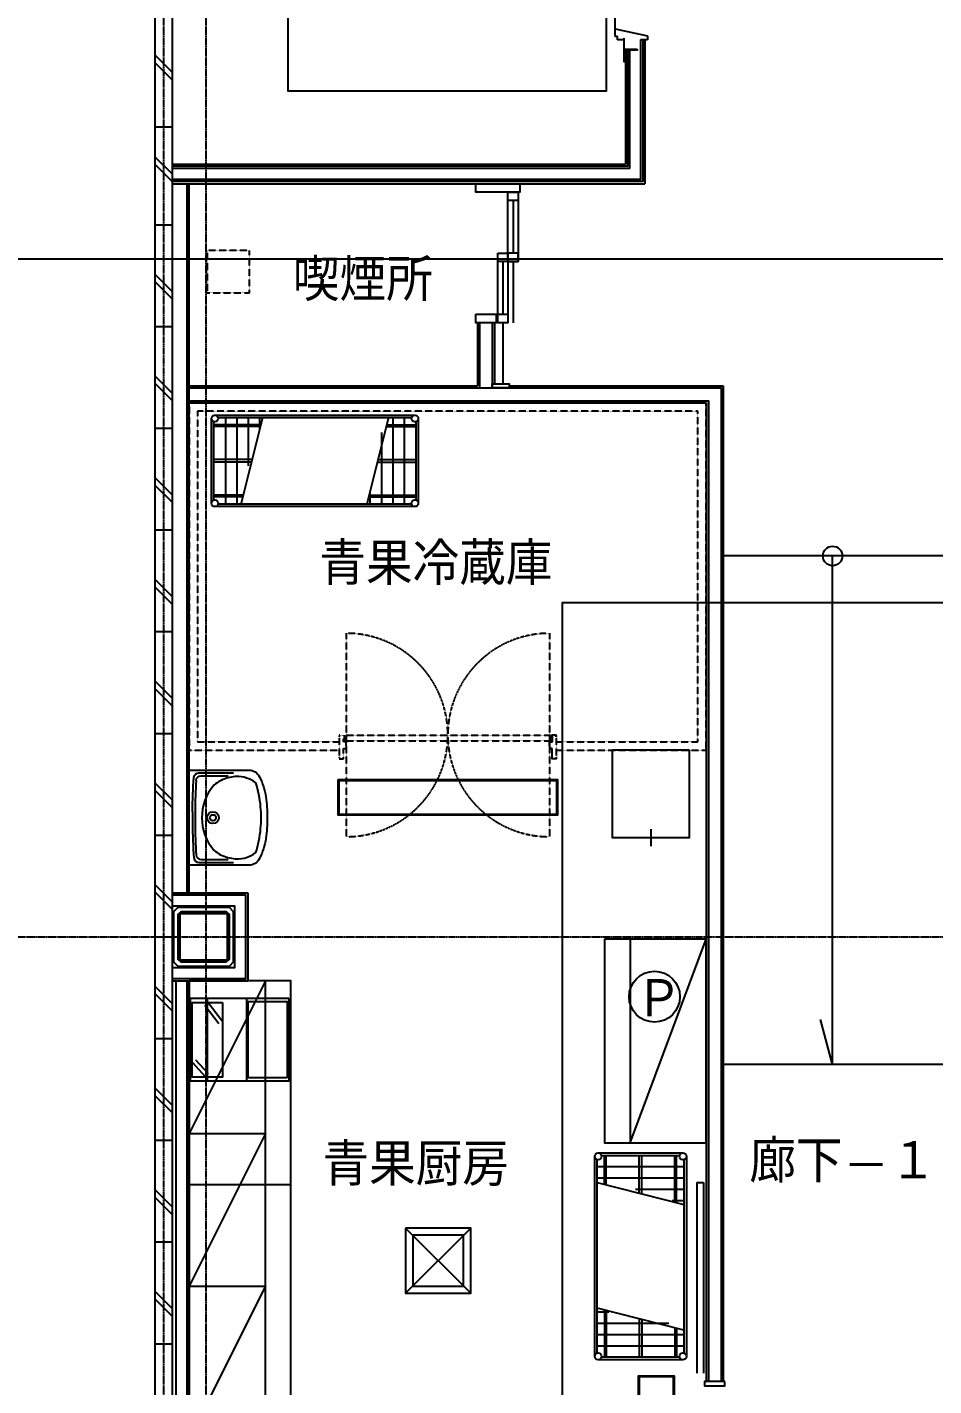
# Model space of a CAD drawing. Header units: millimetres. Extents: x 0 to 84100, y 0 to 59400.
# Drawn here: x 14959 to 20307, y 26177 to 34191 of the extents above; entities that cross this region are included whole.
import ezdxf
from ezdxf.enums import TextEntityAlignment as Align

# ---------------------------------------------------------------- set-up
doc = ezdxf.new("R2010")
doc.units = ezdxf.units.MM
doc.header["$LTSCALE"] = 0.2
doc.linetypes.add('CENTER', pattern=[50.8, 31.75, -6.35, 6.35, -6.35])
doc.linetypes.add('HIDDEN', pattern=[9.525, 6.35, -3.175])
doc.layers.get('Defpoints').update_dxf_attribs({"color": 5})
for name, color, linetype in [('A_什器', 9, 'HIDDEN'), ('A_室名', 8, 'Continuous'), ('A_建築', 8, 'Continuous')]:
    doc.layers.add(name, color=color, linetype=linetype)
doc.layers.add('A_通芯', color=8, linetype='CENTER', plot=False)
doc.styles.get("Standard").update_dxf_attribs({"font": 'simplex.shx', "width": 0.8, "bigfont": 'extfont2.shx'})

msp = doc.modelspace()

# ---------------------------------------------------------------- linework, layer by layer
at = {"layer": 'A_什器'}
for p, q in [((16840.29, 30615.38), (16840.29, 29415.38)), ((18040.29, 30615.38), (18040.29, 29415.38)), ((16830.29, 30015.38), (18050.29, 30015.38)), ((16830.29, 30015.38), (16830.29, 29980.38)), ((16830.29, 29980.38), (18050.29, 29980.38))]:
    msp.add_line(p, q, dxfattribs=at)
for points in [[(16271.03, 32623.85), (16271.03, 32873.85), (16021.03, 32873.85), (16021.03, 32623.85)], [(16800.29, 29884.88), (16800.29, 29874.88), (16825.29, 29874.88), (16825.29, 29935.38), (16840.29, 29935.38), (16840.29, 29975.38), (16825.29, 29975.38), (16825.29, 30015.38), (16800.29, 30015.38), (16800.29, 30005.38)], [(18080.29, 29884.88), (18080.29, 29874.88), (18055.29, 29874.88), (18055.3, 29935.38), (18040.29, 29935.38), (18040.29, 29975.38), (18055.29, 29975.38), (18055.29, 30015.38), (18080.29, 30015.38), (18080.29, 30005.38)]]:
    msp.add_lwpolyline(points, close=True, dxfattribs=at)
for points in [[(18080.29, 29925.38), (18964.8, 29925.38), (18964.8, 31975), (15914.81, 31975), (15914.81, 29925.38), (16800.29, 29925.38)], [(18080.29, 29975.38), (18914.8, 29975.38), (18914.8, 31925), (15964.81, 31925), (15964.81, 29975.38), (16800.29, 29975.38)]]:
    msp.add_lwpolyline(points, dxfattribs=at)
at = {"layer": 'A_什器', "linetype": 'Continuous'}
for points in [[(16063.12, 31902.33), (17246.12, 31902.33)], [(16046.12, 31382.33), (16046.12, 31882.33)], [(16061.12, 31401.7), (16061.12, 31862.97)], [(16336.94, 31845.18), (16061.12, 31845.18)], [(16333.92, 31835.18), (16061.12, 31835.18)], [(16085.49, 31887.33), (17226.76, 31887.33)], [(16128.12, 31887.33), (16128.12, 31377.33)], [(16195.12, 31887.33), (16195.12, 31377.33)], [(16221.12, 31377.33), (16349.66, 31887.33)], [(16262.12, 31887.33), (16262.12, 31603.22)], [(16329.12, 31887.33), (16329.12, 31819.28)], [(17091.12, 31887.33), (16962.59, 31377.33)], [(17075.39, 31835.18), (17251.12, 31835.18)], [(17078.4, 31845.18), (17251.12, 31845.18)], [(17117.12, 31377.33), (17117.12, 31887.33)], [(17184.12, 31377.33), (17184.12, 31887.33)], [(17251.12, 31862.97), (17251.12, 31401.7)], [(17266.12, 31882.33), (17266.12, 31382.33)], [(17050.12, 31377.33), (17050.12, 31799.45)], [(16287.65, 31639.83), (16061.12, 31639.83)], [(16283.13, 31624.83), (16061.12, 31624.83)], [(17024.59, 31624.83), (17251.12, 31624.83)], [(17029.12, 31639.83), (17251.12, 31639.83)], [(16236.86, 31429.48), (16061.12, 31429.48)], [(16233.84, 31419.48), (16061.12, 31419.48)], [(16975.31, 31419.48), (17251.12, 31419.48)], [(16978.32, 31429.48), (17251.12, 31429.48)], [(16983.12, 31377.33), (16983.12, 31445.39)], [(17246.12, 31362.33), (16063.12, 31362.33)], [(17226.76, 31377.33), (16085.49, 31377.33)], [(18637.3, 29460.38), (18637.3, 29360.38)], [(18514.8, 28810.38), (18514.8, 27610.38), (18964.8, 28810.38)], [(16364.8, 25865), (16364.8, 28565), (15914.8, 27665), (16364.8, 27665), (15914.8, 26765), (16364.8, 26765), (15914.8, 25865), (16514.8, 25865)], [(16022.14, 27973.99), (16022.14, 28463.99)], [(16252.13, 28463.99), (16252.13, 27973.99)], [(16006.96, 28422.6), (16088.89, 28314.24)], [(16026.9, 28437.68), (16108.83, 28329.31)], [(15934.39, 28083.52), (16008.4, 28001.59)], [(15952.95, 28100.28), (16026.95, 28018.35)], [(18307.07, 26350.46), (18307.07, 27533.46)], [(18322.07, 26369.82), (18322.07, 27511.09)], [(18327.07, 27550.46), (18827.07, 27550.46)], [(18346.43, 27535.46), (18807.7, 27535.46)], [(18364.22, 27362.74), (18364.22, 27535.46)], [(18374.22, 27359.72), (18374.22, 27535.46)], [(18569.57, 27313.45), (18569.57, 27535.46)], [(18584.57, 27308.93), (18584.57, 27535.46)], [(18779.92, 27262.66), (18779.92, 27535.46)], [(18789.92, 27259.64), (18789.92, 27535.46)], [(18832.07, 27511.09), (18832.07, 26369.82)], [(18847.07, 27533.46), (18847.07, 26350.46)], [(18832.07, 27468.46), (18322.07, 27468.46)], [(15914.8, 27365), (16514.8, 27365)], [(18832.07, 27401.46), (18322.07, 27401.46)], [(18322.07, 27375.46), (18832.07, 27246.92)], [(18832.07, 27334.46), (18547.95, 27334.46)], [(18832.07, 27267.46), (18764.01, 27267.46)], [(17191.09, 27107.16), (17575.09, 26723.16)], [(17575.09, 27107.16), (17191.09, 26723.16)], [(18832.07, 26505.46), (18322.07, 26633.99)], [(18322.07, 26613.46), (18390.12, 26613.46)], [(18364.22, 26621.27), (18364.22, 26345.46)], [(18374.22, 26618.26), (18374.22, 26345.46)], [(18322.07, 26546.46), (18744.18, 26546.46)], [(18569.57, 26571.99), (18569.57, 26345.46)], [(18584.57, 26567.46), (18584.57, 26345.46)], [(18322.07, 26479.46), (18832.07, 26479.46)], [(18779.92, 26521.19), (18779.92, 26345.46)], [(18789.92, 26518.17), (18789.92, 26345.46)], [(18322.07, 26412.46), (18832.07, 26412.46)], [(18827.07, 26330.46), (18327.07, 26330.46)], [(18807.7, 26345.46), (18346.43, 26345.46)]]:
    msp.add_lwpolyline(points, dxfattribs=at)
for points in [[(18864.8, 29925.38), (18409.8, 29925.38), (18409.8, 29410.38), (18864.8, 29410.38)], [(18364.8, 28810.38), (18364.8, 27610.38), (18964.8, 27610.38), (18964.8, 28810.38)], [(15914.8, 24665), (16514.8, 24665), (16514.8, 28565), (15914.8, 28565)], [(16502.13, 28463.99), (16502.13, 27973.99), (15922.14, 27973.99), (15922.14, 28463.99)], [(16112.14, 28438.07), (16112.14, 27998.08), (15932.14, 27998.08), (15932.14, 28438.07)], [(16492.13, 27993.99), (16262.14, 27993.99), (16262.14, 28443.99), (16492.13, 28443.99)], [(17191.09, 27107.16), (17191.09, 26723.16), (17575.09, 26723.16), (17575.09, 27107.16)], [(17233.09, 27065.16), (17233.09, 26765.16), (17533.09, 26765.16), (17533.09, 27065.16)]]:
    msp.add_lwpolyline(points, close=True, dxfattribs=at)
for points in [[(16367.62, 29405.04, -0.0785502), (16329.28, 29286.16, -0.2827002), (16266.84, 29247.78), (15914.84, 29247.78), (15914.84, 29807.78), (16266.84, 29807.78, -0.2827002), (16329.28, 29769.4, -0.0785501), (16367.62, 29650.52, -0.0293686), (16374.84, 29527.78, -0.0293686), (16367.62, 29405.04)], [(15934.84, 29563.03, -0.0183782), (15942.27, 29765.36, -0.389165), (15972.16, 29792.78), (16177.02, 29792.78)], [(15955.83, 29747.11, 0.0162648), (15949.84, 29563.03), (15949.84, 29492.53, 0.0162649), (15955.82, 29308.45)], [(15955.83, 29747.11, -0.3916405), (15985.73, 29774.78), (16145.23, 29774.78)], [(16336.42, 29591.71, 0.0580755), (16307.55, 29733.83, 0.1658184), (16192.22, 29770.62, 0.0251894), (16186.19, 29770.32, 0.0869699), (16099.78, 29746.01, 0.0751028), (16060.26, 29719.11)], [(16060.26, 29719.11, 0.3680858), (16060.26, 29336.45, 0.0751024), (16099.78, 29309.55, 0.0869694), (16186.19, 29285.24, 0.0251915), (16192.22, 29284.94, 0.1658194), (16307.55, 29321.72, 0.0580749), (16336.42, 29463.85, 0.0266958), (16339.84, 29527.78)], [(16339.84, 29527.78, 0.0266954), (16336.42, 29591.71)], [(15934.84, 29563.03), (15934.84, 29492.53, 0.0183782), (15942.27, 29290.19)], [(15942.27, 29290.19, 0.389165), (15972.16, 29262.78), (16177.02, 29262.78)], [(15955.83, 29308.45, 0.3916309), (15985.73, 29280.78), (16145.23, 29280.78)]]:
    msp.add_lwpolyline(points, format="xyb", dxfattribs=at)
for centre, radius in [((16066.12, 31882.33), 20), ((17246.12, 31882.33), 20), ((16066.12, 31382.33), 20), ((17246.12, 31382.33), 20), ((16054.84, 29527.78), 35), ((16054.84, 29527.78), 17.75), ((18659.25, 28471.88), 150), ((18327.07, 27530.46), 20), ((18827.07, 27530.46), 20), ((18327.07, 26350.46), 20), ((18827.07, 26350.46), 20)]:
    msp.add_circle(centre, radius, dxfattribs=at)
at = {"layer": 'A_什器'}
for centre, start, end in [((16840.29, 30015.38), 270, 90), ((18040.29, 30015.38), 90, 270)]:
    msp.add_arc(centre, 600, start, end, dxfattribs=at)
at = {"layer": 'A_建築', "linetype": 'Continuous'}
for p, q in [((18427.8, 34135), (18427.8, 34180)), ((18427.8, 34180), (18617.3, 34140)), ((18440.8, 34135), (18427.8, 34135)), ((18440.8, 34115), (18440.8, 34135)), ((18481.3, 34115), (18440.8, 34115)), ((18481.3, 34061), (18481.3, 34126.35)), ((18617.3, 34115), (18577.3, 34115)), ((18617.3, 34140), (18617.3, 34115)), ((17824.8, 32807.5), (17824.8, 32447.5)), ((17764.8, 32447.5), (17764.8, 32087.5)), ((20564.8, 31071.7), (19050, 31071.7)), ((19709.8, 28071.7), (19709.8, 31071.7)), ((19709.8, 28071.7), (19638.36, 28337.02)), ((20564.8, 28071.7), (19050, 28071.7)), ((18908.29, 27376.53), (18908.29, 26251.53)), ((18948.29, 27376.53), (18948.29, 26251.53))]:
    msp.add_line(p, q, dxfattribs=at)
at = {"layer": 'A_建築'}
for p, q in [((18602.3, 34115), (18602.3, 33267.5)), ((18487.3, 34055), (18487.3, 33382.5)), ((15814.8, 33382.5), (18487.3, 33382.5)), ((15814.8, 33267.5), (18602.3, 33267.5)), ((15914.8, 29085), (15914.8, 33267.5)), ((17824.8, 33167.5), (17824.8, 32857.5)), ((17764.8, 32807.5), (17764.8, 32497.5)), ((17614.8, 32447.5), (17614.8, 32075)), ((17714.8, 32447.5), (17714.8, 32087.5)), ((15914.8, 32075), (17614.8, 32075)), ((17802.3, 32075), (19064.8, 32075)), ((19064.8, 32075), (19064.8, 26201.53)), ((15914.8, 31975), (18964.8, 31975)), ((18964.8, 31975), (18964.8, 26201.53)), ((15814.8, 29085), (16260, 29085)), ((16260, 29085), (16260, 28565)), ((15814.8, 28565), (16260, 28565)), ((15914.8, 24425), (15914.8, 28565)), ((18908.29, 27376.53), (18948.29, 27376.53))]:
    msp.add_line(p, q, dxfattribs=at)
at = {"layer": 'A_建築', "linetype": 'Continuous'}
for points in [[(16498.88, 35613), (18373.88, 35613), (18373.88, 33813), (16498.88, 33813)], [(16133, 28675), (15867, 28675), (15850, 28692), (15850, 28958), (15867, 28975), (16133, 28975), (16150, 28958), (16150, 28692)], [(16133, 28687), (15867, 28687), (15862, 28692), (15862, 28958), (15867, 28963), (16133, 28963), (16138, 28958), (16138, 28692)]]:
    msp.add_lwpolyline(points, close=True, dxfattribs=at)
msp.add_lwpolyline([(20906.8, 17525), (15722.8, 17525), (15714.94, 17532.85, -0.1989124), (15714.8, 17533.21), (15714.8, 35417), (15722.8, 35425), (15806.8, 35425), (15814.8, 35417), (15814.8, 17625.5, 0.4142136), (15815.3, 17625), (20884.27, 17625), (20892.27, 17617), (20892.27, 17533), (20884.27, 17525)], format="xyb", dxfattribs=at)
for points in [[(18424.88, 35207), (18424.88, 34153)], [(18577.3, 34115), (18577.3, 33292.5), (15814.8, 33292.5)], [(18589.8, 34115), (18589.8, 33280), (15814.8, 33280)], [(15714.8, 34024.68), (15814.8, 33924.68)], [(15714.8, 33980.36), (15814.8, 33880.36)], [(18512.3, 34055), (18512.3, 33357.5), (15814.8, 33357.5)], [(18499.8, 34055), (18499.8, 33370), (15814.8, 33370)], [(15814.45, 33601.24), (15714.45, 33601.24)], [(15714.8, 33424.68), (15814.8, 33324.68)], [(15714.8, 33380.36), (15814.8, 33280.36)], [(15902.3, 29085), (15902.3, 33267.5)], [(15714.8, 33025), (15814.8, 33025)], [(15714.8, 32732.33), (15814.8, 32632.33)], [(15714.8, 32688), (15814.8, 32588)], [(15714.8, 32425), (15814.8, 32425)], [(17627.3, 32447.5), (17627.3, 32062.5)], [(17702.3, 32447.5), (17702.3, 32062.5)], [(15714.8, 32132.33), (15814.8, 32032.33)], [(15714.8, 32088), (15814.8, 31988)], [(15914.8, 32062.5), (19052.3, 32062.5), (19052.3, 26201.53)], [(15914.8, 31987.5), (18977.3, 31987.5), (18977.3, 26201.53)], [(15714.8, 31825), (15814.8, 31825)], [(15714.8, 31532.33), (15814.8, 31432.33)], [(15714.8, 31488), (15814.8, 31388)], [(15714.8, 31225), (15814.8, 31225)], [(15714.8, 30932.33), (15814.8, 30832.33)], [(15714.8, 30888), (15814.8, 30788)], [(15714.8, 30625), (15814.8, 30625)], [(15714.8, 30332.33), (15814.8, 30232.33)], [(15714.8, 30288), (15814.8, 30188)], [(15714.8, 30025), (15814.8, 30025)], [(15714.8, 29732.33), (15814.8, 29632.33)], [(15714.8, 29688), (15814.8, 29588)], [(15714.8, 29425), (15814.8, 29425)], [(15714.8, 29132.33), (15814.8, 29032.33)], [(15714.8, 29088), (15814.8, 28988)], [(15814.8, 29072.5), (16247.5, 29072.5), (16247.5, 28577.5), (15814.8, 28577.5)], [(15814.8, 29007.5), (16182.5, 29007.5), (16182.5, 28642.5), (15814.8, 28642.5)], [(15714.8, 28825), (15814.8, 28825)], [(15714.8, 28532.33), (15814.8, 28432.33)], [(15837.3, 24425), (15837.3, 28565)], [(15902.3, 24425), (15902.3, 28565)], [(15714.8, 28488), (15814.8, 28388)], [(15714.8, 28225), (15814.8, 28225)], [(15714.8, 27932.33), (15814.8, 27832.33)], [(15714.8, 27888), (15814.8, 27788)], [(15714.8, 27625), (15814.8, 27625)], [(15714.8, 27332.33), (15814.8, 27232.33)], [(15714.8, 27288), (15814.8, 27188)], [(15714.8, 27025), (15814.8, 27025)], [(15714.8, 26732.33), (15814.8, 26632.33)], [(15714.8, 26688), (15814.8, 26588)], [(15714.8, 26425), (15814.8, 26425)]]:
    msp.add_lwpolyline(points, dxfattribs=at)
at = {"layer": 'A_建築'}
for points in [[(18556.3, 34061), (18556.3, 34055), (18487.3, 34055), (18487.3, 33986), (18481.3, 33986), (18481.3, 34061)], [(17604.8, 33267.5), (17864.8, 33267.5), (17864.8, 33217.5), (17604.8, 33217.5)], [(17854.8, 32807.5), (17794.8, 32807.5), (17794.8, 33217.5), (17854.8, 33217.5)], [(17794.8, 33217.5), (17854.8, 33217.5), (17854.8, 33167.5), (17794.8, 33167.5)], [(17734.8, 32857.5), (17794.8, 32857.5), (17794.8, 32447.5), (17734.8, 32447.5)], [(17734.8, 32857.5), (17794.8, 32857.5), (17794.8, 32807.5), (17734.8, 32807.5)], [(17794.8, 32807.5), (17854.8, 32807.5), (17854.8, 32857.5), (17794.8, 32857.5)], [(17604.8, 32497.5), (17724.8, 32497.5), (17724.8, 32447.5), (17604.8, 32447.5)], [(17734.8, 32497.5), (17794.8, 32497.5), (17794.8, 32447.5), (17734.8, 32447.5)], [(17702.3, 32087.5), (17802.3, 32087.5), (17802.3, 32062.5), (17702.3, 32062.5)], [(15850, 29000), (16150, 29000), (16175, 28975), (16175, 28675), (16150, 28650), (15850, 28650), (15825, 28675), (15825, 28975)], [(19074.8, 26201.53), (18954.8, 26201.53), (18954.8, 26176.53), (19074.8, 26176.53)]]:
    msp.add_lwpolyline(points, close=True, dxfattribs=at)
for points in [[(18080.29, 30005.38), (18080.29, 30015.38), (18055.29, 30015.38), (18055.29, 29975.38), (18040.29, 29975.38), (18040.29, 29935.38), (18055.3, 29935.38)], [(18050.29, 30015.38), (18050.29, 29980.38)], [(18080.29, 29884.88), (18080.29, 29874.88), (18055.29, 29874.88), (18055.29, 29935.38)]]:
    msp.add_lwpolyline(points, dxfattribs=at)
at = {"layer": 'A_建築', "linetype": 'Continuous', "lineweight": -3}
for points in [[(16794.29, 29752.28), (18086.29, 29752.28), (18086.29, 29542.28), (16794.29, 29542.28)], [(16797.29, 29749.28), (18083.29, 29749.28), (18083.29, 29545.28), (16797.29, 29545.28)], [(16799.29, 29747.28), (18081.29, 29747.28), (18081.29, 29547.28), (16799.29, 29547.28)], [(18564.97, 24944.33), (18564.97, 26236.33), (18774.97, 26236.33), (18774.97, 24944.33)], [(18567.97, 24947.33), (18567.97, 26233.33), (18771.97, 26233.33), (18771.97, 24947.33)], [(18569.97, 24949.33), (18569.97, 26231.33), (18769.97, 26231.33), (18769.97, 24949.33)]]:
    msp.add_lwpolyline(points, close=True, dxfattribs=at)
at = {"layer": 'A_建築', "linetype": 'Continuous'}
msp.add_circle((19709.8, 31071.7), 57.59, dxfattribs=at)
at = {"layer": 'A_通芯'}
for p, q in [((15764.8, 14565.35), (15764.8, 46450.31)), ((16014.8, 14565.35), (16014.8, 46450.31)), ((12033.21, 28825), (67639.77, 28825))]:
    msp.add_line(p, q, dxfattribs=at)
at = {"layer": 'Defpoints'}
for points in [[(14464.8, 32825), (21664.8, 32825), (21664.8, 22825), (14464.8, 22825)], [(28114.8, 30795), (18114.8, 30795), (18114.8, 24795), (28114.8, 24795)]]:
    msp.add_lwpolyline(points, close=True, dxfattribs=at)

# ---------------------------------------------------------------- texts
at = {"layer": 'A_什器', "linetype": 'Continuous'}
msp.add_text('Ｐ', height=250, dxfattribs=at).set_placement((18547, 28332.12))
at = {"layer": 'A_室名'}
for s, p in [('喫煙所', (16526.68, 32824.94)), ('廊下-１', (19218.44, 27625.76)), ('青果厨房', (16700.78, 27607.27))]:
    msp.add_text(s, height=250, dxfattribs=at).set_placement(p, align=Align.TOP_LEFT)
msp.add_text('青果冷蔵庫', height=250, dxfattribs=at).set_placement((17369.95, 31025.84), align=Align.MIDDLE_CENTER)

doc.saveas('drawing.dxf')
